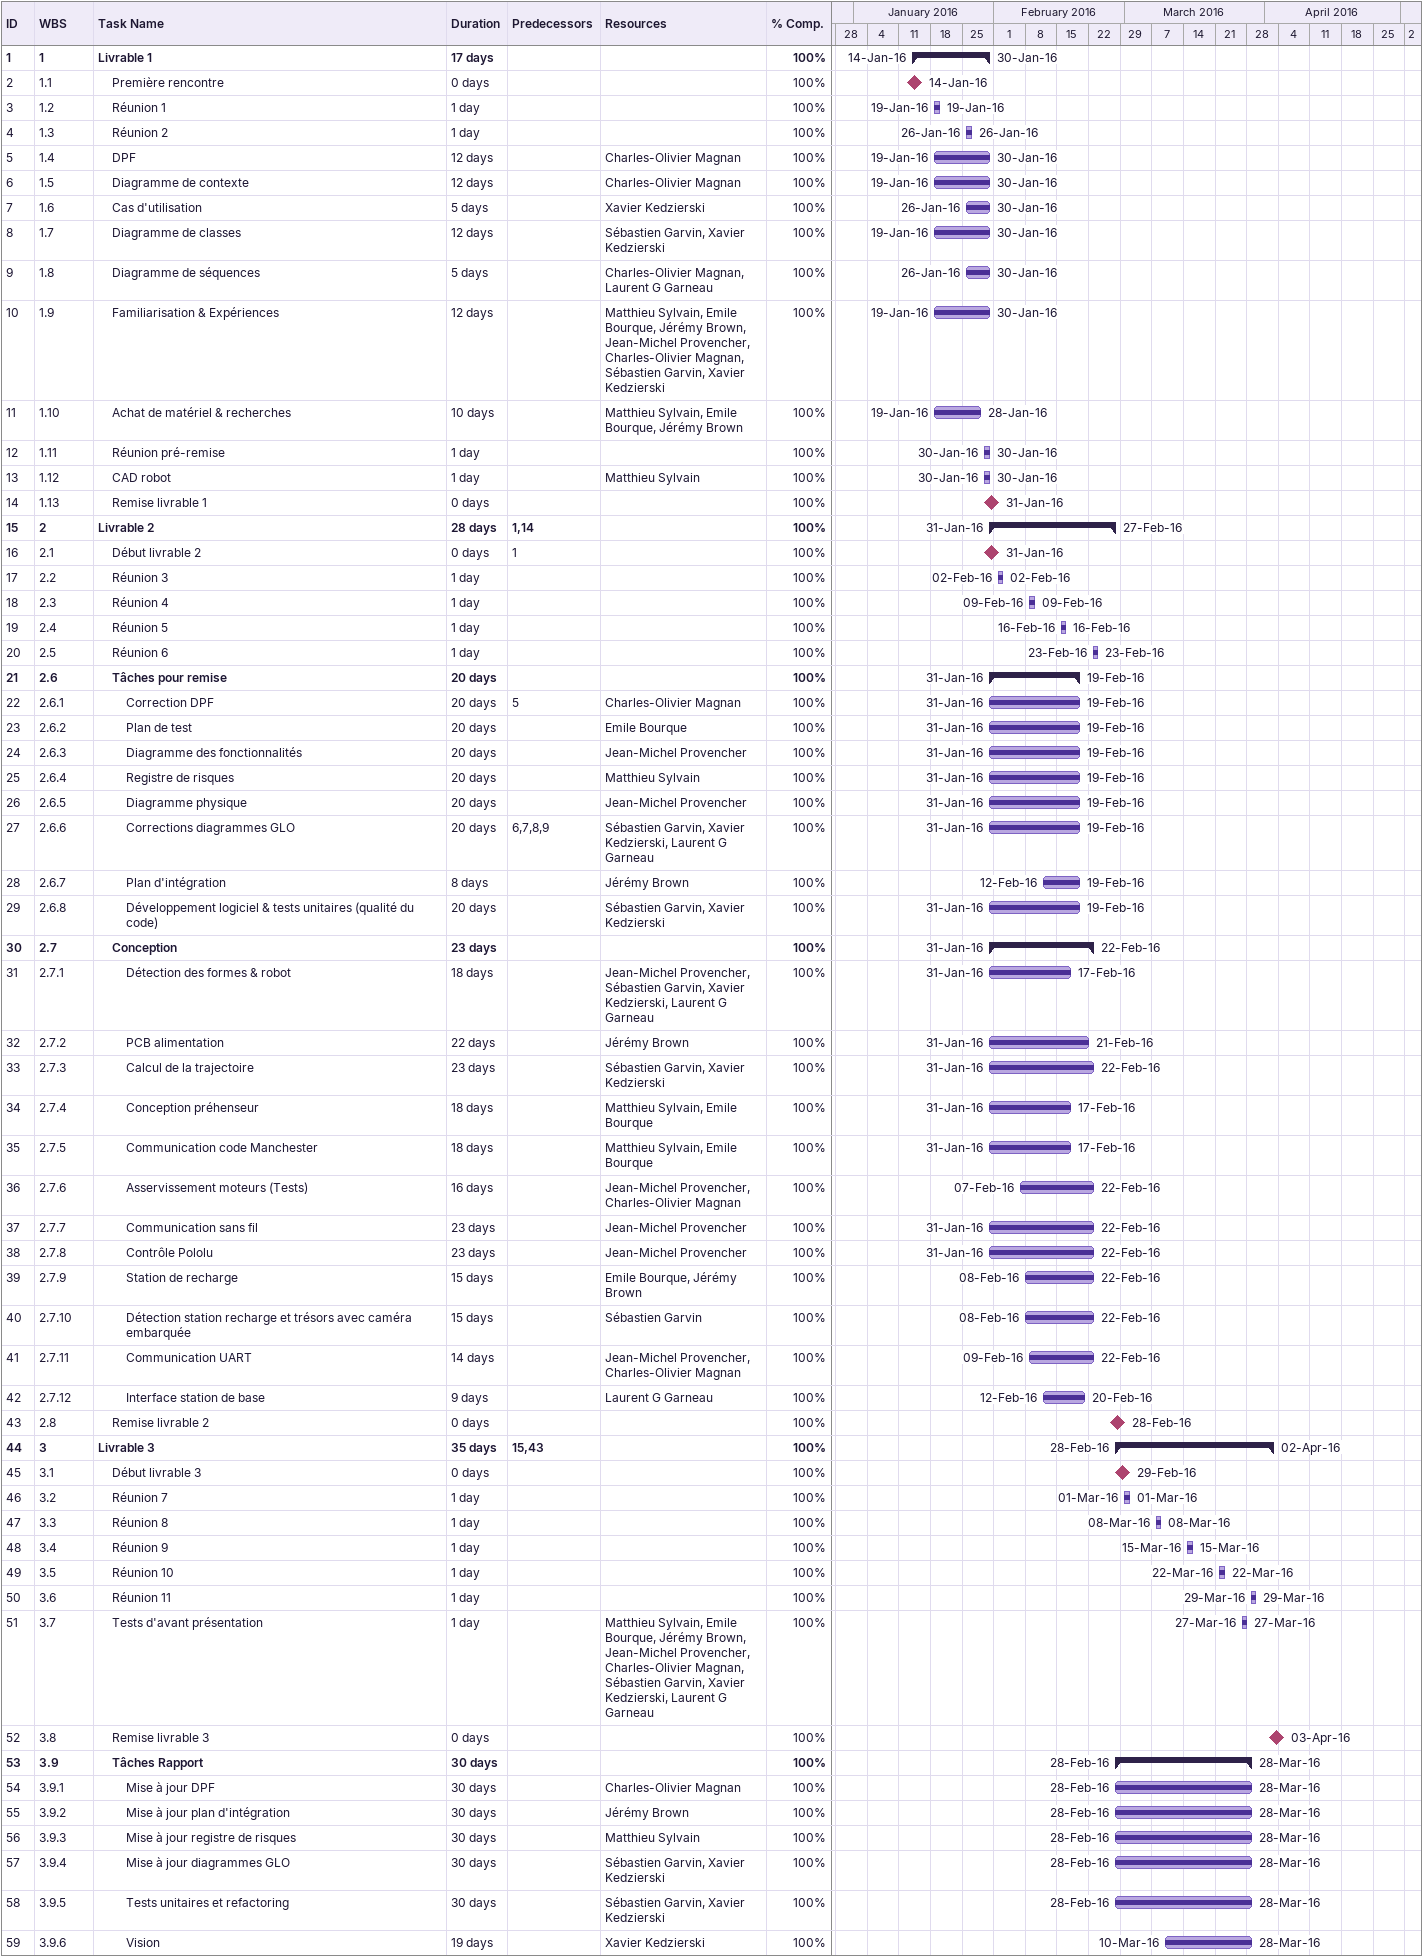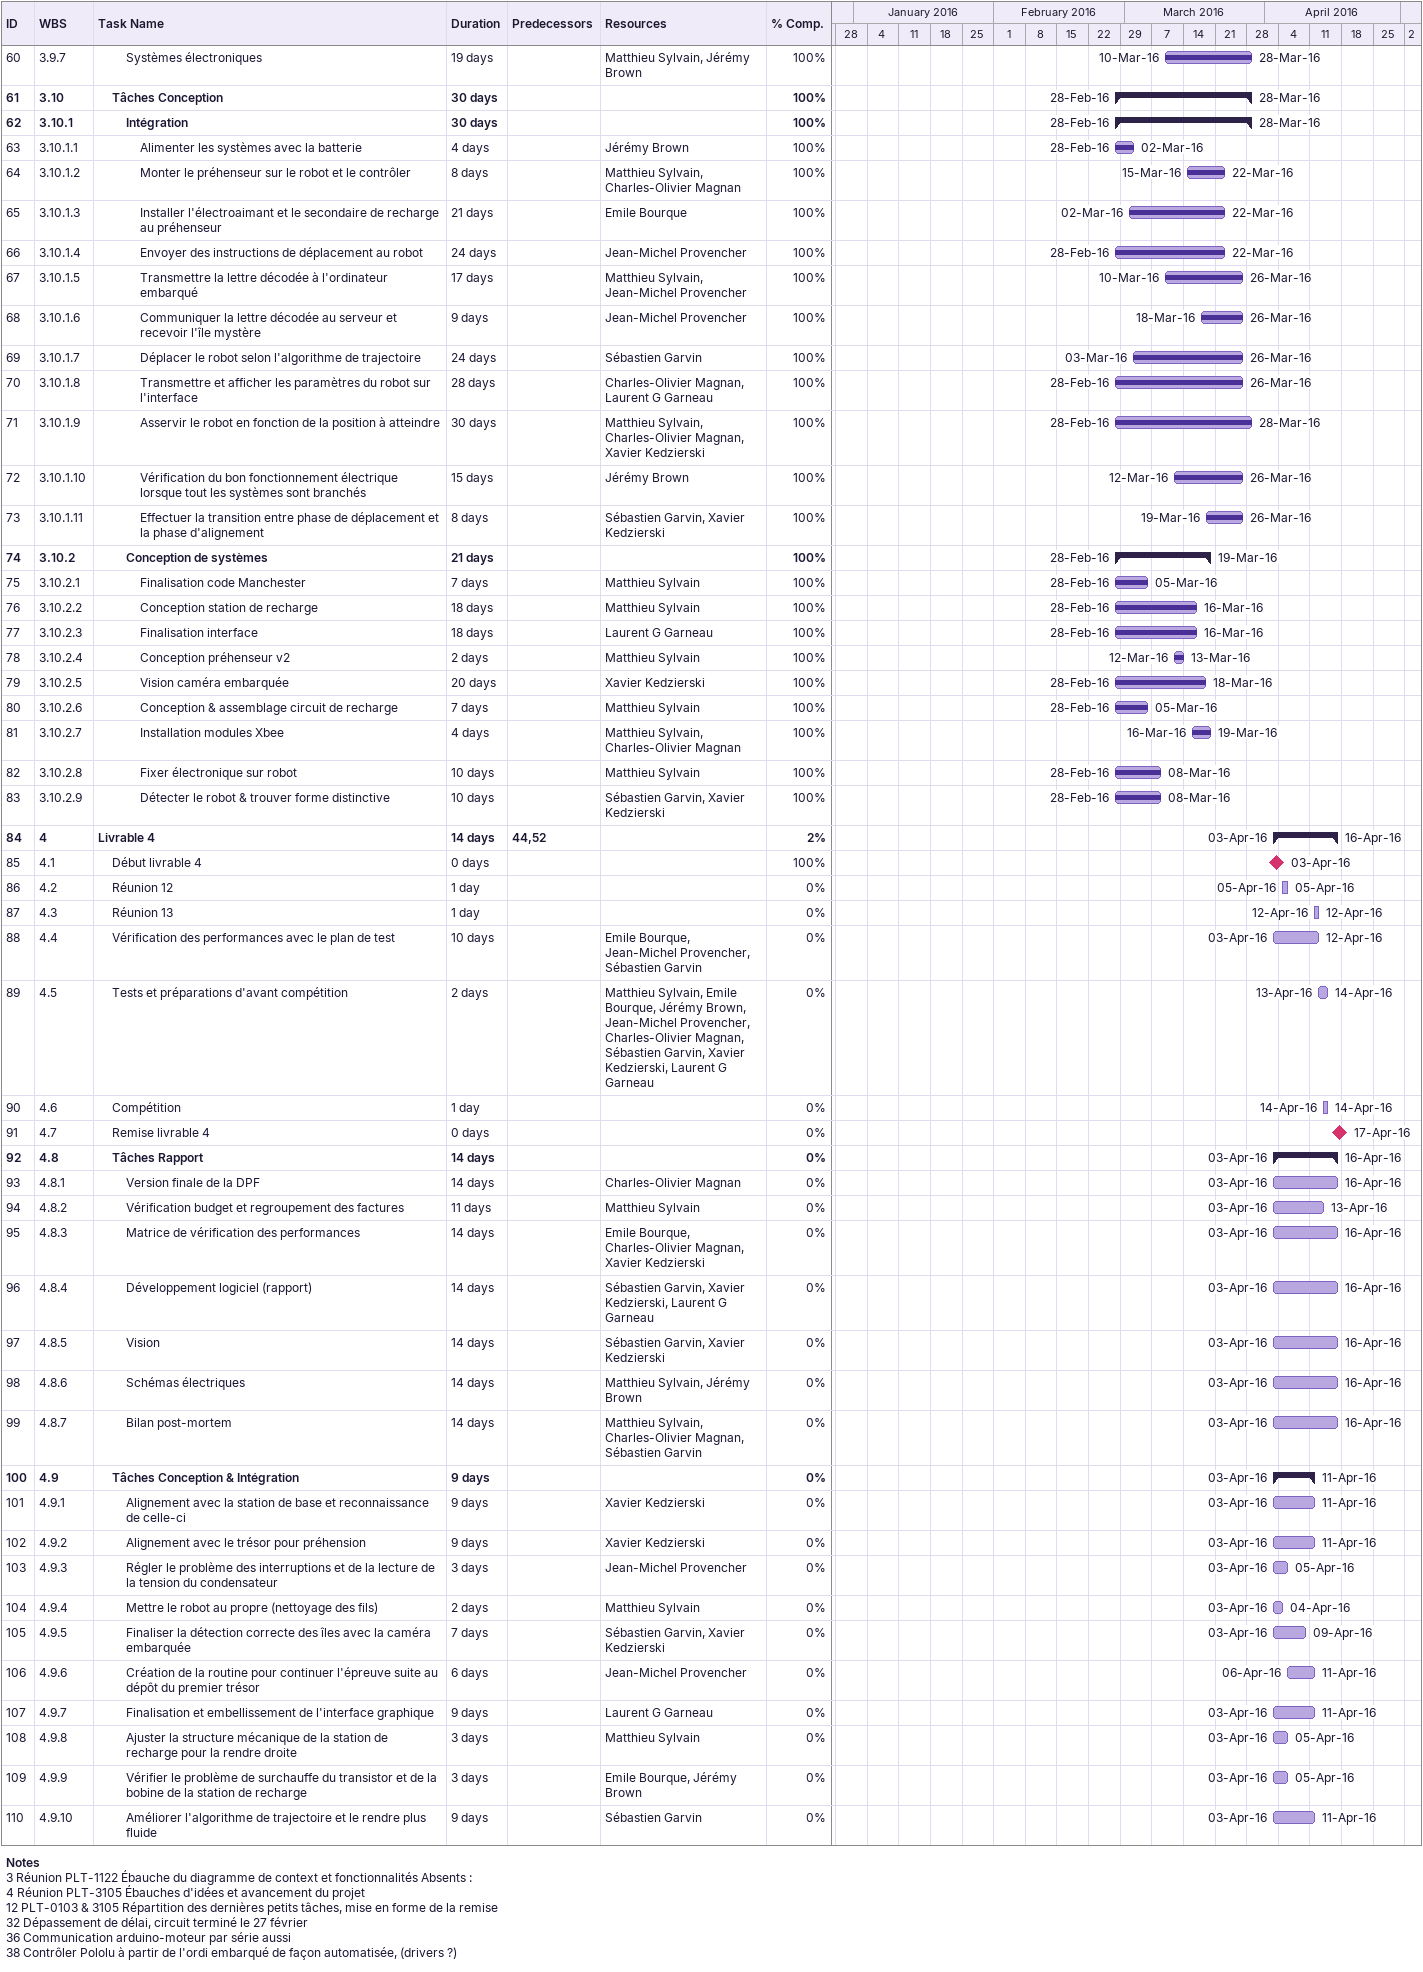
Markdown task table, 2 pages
| ID | WBS | Task | Duration | Start | Finish | Predecessors | Resources | % complete |
|---|---|---|---|---|---|---|---|---|
| 1 | 1 | **Livrable 1** | 17d | 2016-01-14 | 2016-01-30 |  |  | 100 |
| 2 | 1.1 | Première rencontre | 0d | 2016-01-14 | 2016-01-14 |  |  | 100 |
| 3 | 1.2 | Réunion 1 | 1d | 2016-01-19 | 2016-01-19 |  |  | 100 |
| 4 | 1.3 | Réunion 2 | 1d | 2016-01-26 | 2016-01-26 |  |  | 100 |
| 5 | 1.4 | DPF | 12d | 2016-01-19 | 2016-01-30 |  | Charles-Olivier Magnan | 100 |
| 6 | 1.5 | Diagramme de contexte | 12d | 2016-01-19 | 2016-01-30 |  | Charles-Olivier Magnan | 100 |
| 7 | 1.6 | Cas d'utilisation | 5d | 2016-01-26 | 2016-01-30 |  | Xavier Kedzierski | 100 |
| 8 | 1.7 | Diagramme de classes | 12d | 2016-01-19 | 2016-01-30 |  | Sébastien Garvin, Xavier Kedzierski | 100 |
| 9 | 1.8 | Diagramme de séquences | 5d | 2016-01-26 | 2016-01-30 |  | Charles-Olivier Magnan, Laurent G Garneau | 100 |
| 10 | 1.9 | Familiarisation & Expériences | 12d | 2016-01-19 | 2016-01-30 |  | Matthieu Sylvain, Emile Bourque, Jérémy Brown, Jean-Michel Provencher, Charles-Olivier Magnan, Sébastien Garvin, Xavier Kedzierski | 100 |
| 11 | 1.10 | Achat de matériel & recherches | 10d | 2016-01-19 | 2016-01-28 |  | Matthieu Sylvain, Emile Bourque, Jérémy Brown | 100 |
| 12 | 1.11 | Réunion pré-remise | 1d | 2016-01-30 | 2016-01-30 |  |  | 100 |
| 13 | 1.12 | CAD robot | 1d | 2016-01-30 | 2016-01-30 |  | Matthieu Sylvain | 100 |
| 14 | 1.13 | Remise livrable 1 | 0d | 2016-01-31 | 2016-01-31 |  |  | 100 |
| 15 | 2 | **Livrable 2** | 28d | 2016-01-31 | 2016-02-27 | 1, 14 |  | 100 |
| 16 | 2.1 | Début livrable 2 | 0d | 2016-01-31 | 2016-01-31 | 1 |  | 100 |
| 17 | 2.2 | Réunion 3 | 1d | 2016-02-02 | 2016-02-02 |  |  | 100 |
| 18 | 2.3 | Réunion 4 | 1d | 2016-02-09 | 2016-02-09 |  |  | 100 |
| 19 | 2.4 | Réunion 5 | 1d | 2016-02-16 | 2016-02-16 |  |  | 100 |
| 20 | 2.5 | Réunion 6 | 1d | 2016-02-23 | 2016-02-23 |  |  | 100 |
| 21 | 2.6 | **Tâches pour remise** | 20d | 2016-01-31 | 2016-02-19 |  |  | 100 |
| 22 | 2.6.1 | Correction DPF | 20d | 2016-01-31 | 2016-02-19 | 5 | Charles-Olivier Magnan | 100 |
| 23 | 2.6.2 | Plan de test | 20d | 2016-01-31 | 2016-02-19 |  | Emile Bourque | 100 |
| 24 | 2.6.3 | Diagramme des fonctionnalités | 20d | 2016-01-31 | 2016-02-19 |  | Jean-Michel Provencher | 100 |
| 25 | 2.6.4 | Registre de risques | 20d | 2016-01-31 | 2016-02-19 |  | Matthieu Sylvain | 100 |
| 26 | 2.6.5 | Diagramme physique | 20d | 2016-01-31 | 2016-02-19 |  | Jean-Michel Provencher | 100 |
| 27 | 2.6.6 | Corrections diagrammes GLO | 20d | 2016-01-31 | 2016-02-19 | 6, 7, 8, 9 | Sébastien Garvin, Xavier Kedzierski, Laurent G Garneau | 100 |
| 28 | 2.6.7 | Plan d'intégration | 8d | 2016-02-12 | 2016-02-19 |  | Jérémy Brown | 100 |
| 29 | 2.6.8 | Développement logiciel & tests unitaires (qualité du code) | 20d | 2016-01-31 | 2016-02-19 |  | Sébastien Garvin, Xavier Kedzierski | 100 |
| 30 | 2.7 | **Conception** | 23d | 2016-01-31 | 2016-02-22 |  |  | 100 |
| 31 | 2.7.1 | Détection des formes & robot | 18d | 2016-01-31 | 2016-02-17 |  | Jean-Michel Provencher, Sébastien Garvin, Xavier Kedzierski, Laurent G Garneau | 100 |
| 32 | 2.7.2 | PCB alimentation | 22d | 2016-01-31 | 2016-02-21 |  | Jérémy Brown | 100 |
| 33 | 2.7.3 | Calcul de la trajectoire | 23d | 2016-01-31 | 2016-02-22 |  | Sébastien Garvin, Xavier Kedzierski | 100 |
| 34 | 2.7.4 | Conception préhenseur | 18d | 2016-01-31 | 2016-02-17 |  | Matthieu Sylvain, Emile Bourque | 100 |
| 35 | 2.7.5 | Communication code Manchester | 18d | 2016-01-31 | 2016-02-17 |  | Matthieu Sylvain, Emile Bourque | 100 |
| 36 | 2.7.6 | Asservissement moteurs (Tests) | 16d | 2016-02-07 | 2016-02-22 |  | Jean-Michel Provencher, Charles-Olivier Magnan | 100 |
| 37 | 2.7.7 | Communication sans fil | 23d | 2016-01-31 | 2016-02-22 |  | Jean-Michel Provencher | 100 |
| 38 | 2.7.8 | Contrôle Pololu | 23d | 2016-01-31 | 2016-02-22 |  | Jean-Michel Provencher | 100 |
| 39 | 2.7.9 | Station de recharge | 15d | 2016-02-08 | 2016-02-22 |  | Emile Bourque, Jérémy Brown | 100 |
| 40 | 2.7.10 | Détection station recharge et trésors avec caméra embarquée | 15d | 2016-02-08 | 2016-02-22 |  | Sébastien Garvin | 100 |
| 41 | 2.7.11 | Communication UART | 14d | 2016-02-09 | 2016-02-22 |  | Jean-Michel Provencher, Charles-Olivier Magnan | 100 |
| 42 | 2.7.12 | Interface station de base | 9d | 2016-02-12 | 2016-02-20 |  | Laurent G Garneau | 100 |
| 43 | 2.8 | Remise livrable 2 | 0d | 2016-02-28 | 2016-02-28 |  |  | 100 |
| 44 | 3 | **Livrable 3** | 35d | 2016-02-28 | 2016-04-02 | 15, 43 |  | 100 |
| 45 | 3.1 | Début livrable 3 | 0d | 2016-02-29 | 2016-02-29 |  |  | 100 |
| 46 | 3.2 | Réunion 7 | 1d | 2016-03-01 | 2016-03-01 |  |  | 100 |
| 47 | 3.3 | Réunion 8 | 1d | 2016-03-08 | 2016-03-08 |  |  | 100 |
| 48 | 3.4 | Réunion 9 | 1d | 2016-03-15 | 2016-03-15 |  |  | 100 |
| 49 | 3.5 | Réunion 10 | 1d | 2016-03-22 | 2016-03-22 |  |  | 100 |
| 50 | 3.6 | Réunion 11 | 1d | 2016-03-29 | 2016-03-29 |  |  | 100 |
| 51 | 3.7 | Tests d'avant présentation | 1d | 2016-03-27 | 2016-03-27 |  | Matthieu Sylvain, Emile Bourque, Jérémy Brown, Jean-Michel Provencher, Charles-Olivier Magnan, Sébastien Garvin, Xavier Kedzierski, Laurent G Garneau | 100 |
| 52 | 3.8 | Remise livrable 3 | 0d | 2016-04-03 | 2016-04-03 |  |  | 100 |
| 53 | 3.9 | **Tâches Rapport** | 30d | 2016-02-28 | 2016-03-28 |  |  | 100 |
| 54 | 3.9.1 | Mise à jour DPF | 30d | 2016-02-28 | 2016-03-28 |  | Charles-Olivier Magnan | 100 |
| 55 | 3.9.2 | Mise à jour plan d'intégration | 30d | 2016-02-28 | 2016-03-28 |  | Jérémy Brown | 100 |
| 56 | 3.9.3 | Mise à jour registre de risques | 30d | 2016-02-28 | 2016-03-28 |  | Matthieu Sylvain | 100 |
| 57 | 3.9.4 | Mise à jour diagrammes GLO | 30d | 2016-02-28 | 2016-03-28 |  | Sébastien Garvin, Xavier Kedzierski | 100 |
| 58 | 3.9.5 | Tests unitaires et refactoring | 30d | 2016-02-28 | 2016-03-28 |  | Sébastien Garvin, Xavier Kedzierski | 100 |
| 59 | 3.9.6 | Vision | 19d | 2016-03-10 | 2016-03-28 |  | Xavier Kedzierski | 100 |
| 60 | 3.9.7 | Systèmes électroniques | 19d | 2016-03-10 | 2016-03-28 |  | Matthieu Sylvain, Jérémy Brown | 100 |
| 61 | 3.10 | **Tâches Conception** | 30d | 2016-02-28 | 2016-03-28 |  |  | 100 |
| 62 | 3.10.1 | **Intégration** | 30d | 2016-02-28 | 2016-03-28 |  |  | 100 |
| 63 | 3.10.1.1 | Alimenter les systèmes avec la batterie | 4d | 2016-02-28 | 2016-03-02 |  | Jérémy Brown | 100 |
| 64 | 3.10.1.2 | Monter le préhenseur sur le robot et le contrôler | 8d | 2016-03-15 | 2016-03-22 |  | Matthieu Sylvain, Charles-Olivier Magnan | 100 |
| 65 | 3.10.1.3 | Installer l'électroaimant et le secondaire de recharge au préhenseur | 21d | 2016-03-02 | 2016-03-22 |  | Emile Bourque | 100 |
| 66 | 3.10.1.4 | Envoyer des instructions de déplacement au robot | 24d | 2016-02-28 | 2016-03-22 |  | Jean-Michel Provencher | 100 |
| 67 | 3.10.1.5 | Transmettre la lettre décodée à l'ordinateur embarqué | 17d | 2016-03-10 | 2016-03-26 |  | Matthieu Sylvain, Jean-Michel Provencher | 100 |
| 68 | 3.10.1.6 | Communiquer la lettre décodée au serveur et recevoir l'île mystère | 9d | 2016-03-18 | 2016-03-26 |  | Jean-Michel Provencher | 100 |
| 69 | 3.10.1.7 | Déplacer le robot selon l'algorithme de trajectoire | 24d | 2016-03-03 | 2016-03-26 |  | Sébastien Garvin | 100 |
| 70 | 3.10.1.8 | Transmettre et afficher les paramètres du robot sur l'interface | 28d | 2016-02-28 | 2016-03-26 |  | Charles-Olivier Magnan, Laurent G Garneau | 100 |
| 71 | 3.10.1.9 | Asservir le robot en fonction de la position à atteindre | 30d | 2016-02-28 | 2016-03-28 |  | Matthieu Sylvain, Charles-Olivier Magnan, Xavier Kedzierski | 100 |
| 72 | 3.10.1.10 | Vérification du bon fonctionnement électrique lorsque tout les systèmes sont branchés | 15d | 2016-03-12 | 2016-03-26 |  | Jérémy Brown | 100 |
| 73 | 3.10.1.11 | Effectuer la transition entre phase de déplacement et la phase d'alignement | 8d | 2016-03-19 | 2016-03-26 |  | Sébastien Garvin, Xavier Kedzierski | 100 |
| 74 | 3.10.2 | **Conception de systèmes** | 21d | 2016-02-28 | 2016-03-19 |  |  | 100 |
| 75 | 3.10.2.1 | Finalisation code Manchester | 7d | 2016-02-28 | 2016-03-05 |  | Matthieu Sylvain | 100 |
| 76 | 3.10.2.2 | Conception station de recharge | 18d | 2016-02-28 | 2016-03-16 |  | Matthieu Sylvain | 100 |
| 77 | 3.10.2.3 | Finalisation interface | 18d | 2016-02-28 | 2016-03-16 |  | Laurent G Garneau | 100 |
| 78 | 3.10.2.4 | Conception préhenseur v2 | 2d | 2016-03-12 | 2016-03-13 |  | Matthieu Sylvain | 100 |
| 79 | 3.10.2.5 | Vision caméra embarquée | 20d | 2016-02-28 | 2016-03-18 |  | Xavier Kedzierski | 100 |
| 80 | 3.10.2.6 | Conception & assemblage circuit de recharge | 7d | 2016-02-28 | 2016-03-05 |  | Matthieu Sylvain | 100 |
| 81 | 3.10.2.7 | Installation modules Xbee | 4d | 2016-03-16 | 2016-03-19 |  | Matthieu Sylvain, Charles-Olivier Magnan | 100 |
| 82 | 3.10.2.8 | Fixer électronique sur robot | 10d | 2016-02-28 | 2016-03-08 |  | Matthieu Sylvain | 100 |
| 83 | 3.10.2.9 | Détecter le robot & trouver forme distinctive | 10d | 2016-02-28 | 2016-03-08 |  | Sébastien Garvin, Xavier Kedzierski | 100 |
| 84 | 4 | **Livrable 4** | 14d | 2016-04-03 | 2016-04-16 | 44, 52 |  | 2 |
| 85 | 4.1 | Début livrable 4 | 0d | 2016-04-03 | 2016-04-03 |  |  | 100 |
| 86 | 4.2 | Réunion 12 | 1d | 2016-04-05 | 2016-04-05 |  |  | 0 |
| 87 | 4.3 | Réunion 13 | 1d | 2016-04-12 | 2016-04-12 |  |  | 0 |
| 88 | 4.4 | Vérification des performances avec le plan de test | 10d | 2016-04-03 | 2016-04-12 |  | Emile Bourque, Jean-Michel Provencher, Sébastien Garvin | 0 |
| 89 | 4.5 | Tests et préparations d'avant compétition | 2d | 2016-04-13 | 2016-04-14 |  | Matthieu Sylvain, Emile Bourque, Jérémy Brown, Jean-Michel Provencher, Charles-Olivier Magnan, Sébastien Garvin, Xavier Kedzierski, Laurent G Garneau | 0 |
| 90 | 4.6 | Compétition | 1d | 2016-04-14 | 2016-04-14 |  |  | 0 |
| 91 | 4.7 | Remise livrable 4 | 0d | 2016-04-17 | 2016-04-17 |  |  | 0 |
| 92 | 4.8 | **Tâches Rapport** | 14d | 2016-04-03 | 2016-04-16 |  |  | 0 |
| 93 | 4.8.1 | Version finale de la DPF | 14d | 2016-04-03 | 2016-04-16 |  | Charles-Olivier Magnan | 0 |
| 94 | 4.8.2 | Vérification budget et regroupement des factures | 11d | 2016-04-03 | 2016-04-13 |  | Matthieu Sylvain | 0 |
| 95 | 4.8.3 | Matrice de vérification des performances | 14d | 2016-04-03 | 2016-04-16 |  | Emile Bourque, Charles-Olivier Magnan, Xavier Kedzierski | 0 |
| 96 | 4.8.4 | Développement logiciel (rapport) | 14d | 2016-04-03 | 2016-04-16 |  | Sébastien Garvin, Xavier Kedzierski, Laurent G Garneau | 0 |
| 97 | 4.8.5 | Vision | 14d | 2016-04-03 | 2016-04-16 |  | Sébastien Garvin, Xavier Kedzierski | 0 |
| 98 | 4.8.6 | Schémas électriques | 14d | 2016-04-03 | 2016-04-16 |  | Matthieu Sylvain, Jérémy Brown | 0 |
| 99 | 4.8.7 | Bilan post-mortem | 14d | 2016-04-03 | 2016-04-16 |  | Matthieu Sylvain, Charles-Olivier Magnan, Sébastien Garvin | 0 |
| 100 | 4.9 | **Tâches Conception & Intégration** | 9d | 2016-04-03 | 2016-04-11 |  |  | 0 |
| 101 | 4.9.1 | Alignement avec la station de base et reconnaissance de celle-ci | 9d | 2016-04-03 | 2016-04-11 |  | Xavier Kedzierski | 0 |
| 102 | 4.9.2 | Alignement avec le trésor pour préhension | 9d | 2016-04-03 | 2016-04-11 |  | Xavier Kedzierski | 0 |
| 103 | 4.9.3 | Régler le problème des interruptions et de la lecture de la tension du condensateur | 3d | 2016-04-03 | 2016-04-05 |  | Jean-Michel Provencher | 0 |
| 104 | 4.9.4 | Mettre le robot au propre (nettoyage des fils) | 2d | 2016-04-03 | 2016-04-04 |  | Matthieu Sylvain | 0 |
| 105 | 4.9.5 | Finaliser la détection correcte des îles avec la caméra embarquée | 7d | 2016-04-03 | 2016-04-09 |  | Sébastien Garvin, Xavier Kedzierski | 0 |
| 106 | 4.9.6 | Création de la routine pour continuer l'épreuve suite au dépôt du premier trésor | 6d | 2016-04-06 | 2016-04-11 |  | Jean-Michel Provencher | 0 |
| 107 | 4.9.7 | Finalisation et embellissement de l'interface graphique | 9d | 2016-04-03 | 2016-04-11 |  | Laurent G Garneau | 0 |
| 108 | 4.9.8 | Ajuster la structure mécanique de la station de recharge pour la rendre droite | 3d | 2016-04-03 | 2016-04-05 |  | Matthieu Sylvain | 0 |
| 109 | 4.9.9 | Vérifier le problème de surchauffe du transistor et de la bobine de la station de recharge | 3d | 2016-04-03 | 2016-04-05 |  | Emile Bourque, Jérémy Brown | 0 |
| 110 | 4.9.10 | Améliorer l'algorithme de trajectoire et le rendre plus fluide | 9d | 2016-04-03 | 2016-04-11 |  | Sébastien Garvin | 0 |

Notes
- 3: Réunion PLT-1122 Ébauche du diagramme de context et fonctionnalités Absents :
- 4: Réunion PLT-3105 Ébauches d'idées et avancement du projet
- 12: PLT-0103 & 3105 Répartition des dernières petits tâches, mise en forme de la remise
- 32: Dépassement de délai, circuit terminé le 27 février
- 36: Communication arduino-moteur par série aussi
- 38: Contrôler Pololu à partir de l'ordi embarqué de façon automatisée, (drivers ?)
